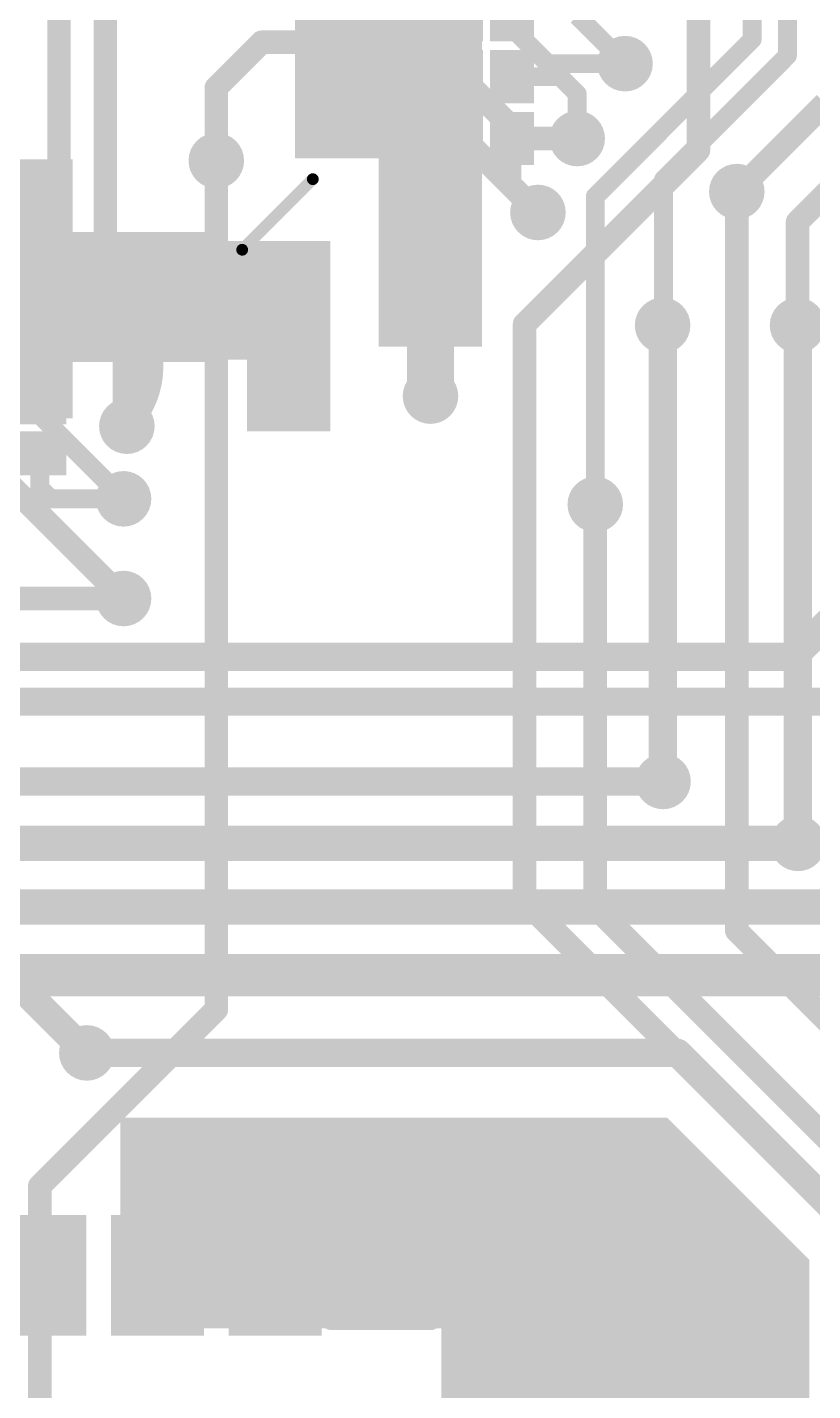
# Model space of a CAD drawing. Header units: millimetres. Extents: x -35.7 to 33.3, y -3.2 to 68.2.
# Drawn here: x 4.31 to 12.79, y 9.49 to 24.2 of the extents above; entities that cross this region are included whole.
import ezdxf

# ---------------------------------------------------------------- set-up
doc = ezdxf.new("R2010")
doc.units = ezdxf.units.MM
for name, color, linetype in [('BottomLayer', 5, 'Continuous'), ('BottomPaste', 16, 'Continuous'), ('BottomSolder', 6, 'Continuous'), ('Mechanical2', 216, 'Continuous'), ('TopLayer', 1, 'Continuous'), ('TopOverlay', 2, 'Continuous'), ('TopPaste', 8, 'Continuous'), ('TopSolder', 216, 'Continuous'), ('ViaHoleLayer', 16, 'Continuous')]:
    doc.layers.add(name, color=color, linetype=linetype)

# ---------------------------------------------------------------- blocks, each defined once
blk = doc.blocks.new('R___0201_B_2')
at = {"layer": 'BottomLayer'}
for points in [[(-0.40999791, 0.18499963), (-0.13999845, 0.18499963), (-0.13999845, -0.18499963), (-0.40999791, -0.18499963)], [(0.14000099, 0.18499963), (0.41000045, 0.18499963), (0.41000045, -0.18499963), (0.14000099, -0.18499963)]]:
    blk.add_hatch(color=5, dxfattribs=at).paths.add_polyline_path(points)
at = {"layer": 'BottomPaste'}
for points in [[(-0.40999791, 0.18499963), (-0.13999845, 0.18499963), (-0.13999845, -0.18499963), (-0.40999791, -0.18499963)], [(0.14000099, 0.18499963), (0.41000045, 0.18499963), (0.41000045, -0.18499963), (0.14000099, -0.18499963)]]:
    blk.add_hatch(color=16, dxfattribs=at).paths.add_polyline_path(points)
at = {"layer": 'BottomSolder'}
for points in [[(-0.51159791, 0.28659963), (-0.03839845, 0.28659963), (-0.03839845, -0.28659963), (-0.51159791, -0.28659963)], [(0.03840099, 0.28659963), (0.51160045, 0.28659963), (0.51160045, -0.28659963), (0.03840099, -0.28659963)]]:
    blk.add_hatch(color=6, dxfattribs=at).paths.add_polyline_path(points)
blk = doc.blocks.new('R___0201_B_3')
at = {"layer": 'BottomLayer'}
for points in [[(-0.40999791, 0.18499963), (-0.13999845, 0.18499963), (-0.13999845, -0.18499963), (-0.40999791, -0.18499963)], [(0.14000099, 0.18499963), (0.41000045, 0.18499963), (0.41000045, -0.18499963), (0.14000099, -0.18499963)]]:
    blk.add_hatch(color=5, dxfattribs=at).paths.add_polyline_path(points)
at = {"layer": 'BottomPaste'}
for points in [[(-0.40999791, 0.18499963), (-0.13999845, 0.18499963), (-0.13999845, -0.18499963), (-0.40999791, -0.18499963)], [(0.14000099, 0.18499963), (0.41000045, 0.18499963), (0.41000045, -0.18499963), (0.14000099, -0.18499963)]]:
    blk.add_hatch(color=16, dxfattribs=at).paths.add_polyline_path(points)
at = {"layer": 'BottomSolder'}
for points in [[(-0.51159791, 0.28659963), (-0.03839845, 0.28659963), (-0.03839845, -0.28659963), (-0.51159791, -0.28659963)], [(0.03840099, 0.28659963), (0.51160045, 0.28659963), (0.51160045, -0.28659963), (0.03840099, -0.28659963)]]:
    blk.add_hatch(color=6, dxfattribs=at).paths.add_polyline_path(points)
blk = doc.blocks.new('LQFP_100_23')
at = {"layer": 'TopLayer'}
for points in [[(7.14999967, -4.85000046), (8.34999981, -4.85000046), (8.34999981, -5.149999859999999), (7.14999967, -5.149999859999999)], [(7.14999967, -5.350002), (8.34999981, -5.350002), (8.34999981, -5.6500014), (7.14999967, -5.6500014)], [(7.14999967, -5.850001), (8.34999981, -5.850001), (8.34999981, -6.1500004), (7.14999967, -6.1500004)], [(4.64999832, -7.14999967), (4.64999832, -8.34999981), (4.349998919999999, -8.34999981), (4.349998919999999, -7.14999967)], [(5.14999732, -7.14999967), (5.14999732, -8.34999981), (4.84999792, -8.34999981), (4.84999792, -7.14999967)], [(5.649998859999999, -7.14999967), (5.649998859999999, -8.34999981), (5.34999946, -8.34999981), (5.34999946, -7.14999967)], [(6.1500004, -7.14999967), (6.1500004, -8.34999981), (5.850001, -8.34999981), (5.850001, -7.14999967)]]:
    blk.add_hatch(color=1, dxfattribs=at).paths.add_polyline_path(points)
at = {"layer": 'TopPaste'}
for points in [[(7.14999967, -4.85000046), (8.34999981, -4.85000046), (8.34999981, -5.149999859999999), (7.14999967, -5.149999859999999)], [(7.14999967, -5.350002), (8.34999981, -5.350002), (8.34999981, -5.6500014), (7.14999967, -5.6500014)], [(7.14999967, -5.850001), (8.34999981, -5.850001), (8.34999981, -6.1500004), (7.14999967, -6.1500004)], [(4.64999832, -7.14999967), (4.64999832, -8.34999981), (4.349998919999999, -8.34999981), (4.349998919999999, -7.14999967)], [(5.14999732, -7.14999967), (5.14999732, -8.34999981), (4.84999792, -8.34999981), (4.84999792, -7.14999967)], [(5.649998859999999, -7.14999967), (5.649998859999999, -8.34999981), (5.34999946, -8.34999981), (5.34999946, -7.14999967)], [(6.1500004, -7.14999967), (6.1500004, -8.34999981), (5.850001, -8.34999981), (5.850001, -7.14999967)]]:
    blk.add_hatch(color=8, dxfattribs=at).paths.add_polyline_path(points)
at = {"layer": 'TopSolder'}
for points in [[(7.048399669999999, -4.74840046), (8.45159981, -4.74840046), (8.45159981, -5.25159986), (7.048399669999999, -5.25159986)], [(7.048399669999999, -5.248402), (8.45159981, -5.248402), (8.45159981, -5.7516014), (7.048399669999999, -5.7516014)], [(7.048399669999999, -5.748400999999999), (8.45159981, -5.748400999999999), (8.45159981, -6.2516004), (7.048399669999999, -6.2516004)], [(4.25159932, -7.048399669999999), (4.25159932, -8.45159981), (3.74839992, -8.45159981), (3.74839992, -7.048399669999999)], [(4.75159832, -7.048399669999999), (4.75159832, -8.45159981), (4.24839892, -8.45159981), (4.24839892, -7.048399669999999)], [(5.251597319999999, -7.048399669999999), (5.251597319999999, -8.45159981), (4.748397919999999, -8.45159981), (4.748397919999999, -7.048399669999999)], [(5.75159886, -7.048399669999999), (5.75159886, -8.45159981), (5.24839946, -8.45159981), (5.24839946, -7.048399669999999)], [(6.2516004, -7.048399669999999), (6.2516004, -8.45159981), (5.748400999999999, -8.45159981), (5.748400999999999, -7.048399669999999)]]:
    blk.add_hatch(color=216, dxfattribs=at).paths.add_polyline_path(points)
at = {"layer": 'TopOverlay', "const_width": 0.127}
blk.add_lwpolyline([(6.476999999999999, -7.238999999999999), (7.238999999999999, -6.476999999999999)], dxfattribs=at)
at = {"layer": 'TopOverlay', "const_width": 0.0635}
for points in [[(7.207249999999999, -6.476999999999999, 1), (7.27075, -6.476999999999999, 1)], [(6.445249999999999, -7.238999999999999, 1), (6.508749999999999, -7.238999999999999, 1)]]:
    blk.add_lwpolyline(points, format="xyb", close=True, dxfattribs=at)
blk = doc.blocks.new('R___0201_B_31')
at = {"layer": 'BottomLayer'}
for points in [[(-0.40999791, 0.18499963), (-0.13999845, 0.18499963), (-0.13999845, -0.18499963), (-0.40999791, -0.18499963)], [(0.14000099, 0.18499963), (0.41000045, 0.18499963), (0.41000045, -0.18499963), (0.14000099, -0.18499963)]]:
    blk.add_hatch(color=5, dxfattribs=at).paths.add_polyline_path(points)
at = {"layer": 'BottomPaste'}
for points in [[(-0.40999791, 0.18499963), (-0.13999845, 0.18499963), (-0.13999845, -0.18499963), (-0.40999791, -0.18499963)], [(0.14000099, 0.18499963), (0.41000045, 0.18499963), (0.41000045, -0.18499963), (0.14000099, -0.18499963)]]:
    blk.add_hatch(color=16, dxfattribs=at).paths.add_polyline_path(points)
at = {"layer": 'BottomSolder'}
for points in [[(-0.51159791, 0.28659963), (-0.03839845, 0.28659963), (-0.03839845, -0.28659963), (-0.51159791, -0.28659963)], [(0.03840099, 0.28659963), (0.51160045, 0.28659963), (0.51160045, -0.28659963), (0.03840099, -0.28659963)]]:
    blk.add_hatch(color=6, dxfattribs=at).paths.add_polyline_path(points)
blk = doc.blocks.new('R___0201_B_43')
at = {"layer": 'BottomLayer'}
for points in [[(-0.40999791, 0.18499963), (-0.13999845, 0.18499963), (-0.13999845, -0.18499963), (-0.40999791, -0.18499963)], [(0.14000099, 0.18499963), (0.41000045, 0.18499963), (0.41000045, -0.18499963), (0.14000099, -0.18499963)]]:
    blk.add_hatch(color=5, dxfattribs=at).paths.add_polyline_path(points)
at = {"layer": 'BottomPaste'}
for points in [[(-0.40999791, 0.18499963), (-0.13999845, 0.18499963), (-0.13999845, -0.18499963), (-0.40999791, -0.18499963)], [(0.14000099, 0.18499963), (0.41000045, 0.18499963), (0.41000045, -0.18499963), (0.14000099, -0.18499963)]]:
    blk.add_hatch(color=16, dxfattribs=at).paths.add_polyline_path(points)
at = {"layer": 'BottomSolder'}
for points in [[(-0.51159791, 0.28659963), (-0.03839845, 0.28659963), (-0.03839845, -0.28659963), (-0.51159791, -0.28659963)], [(0.03840099, 0.28659963), (0.51160045, 0.28659963), (0.51160045, -0.28659963), (0.03840099, -0.28659963)]]:
    blk.add_hatch(color=6, dxfattribs=at).paths.add_polyline_path(points)
blk = doc.blocks.new('M55_6012642R_63')
at = {"layer": 'TopLayer'}
for points in [[(10.71500143, 1.10000034), (9.515001289999999, 1.10000034), (9.515001289999999, 3.80000002), (10.71500143, 3.80000002)], [(4.68000207, 3.29999975), (5.48000301, 3.29999975), (5.48000301, 2.19999941), (4.68000207, 2.19999941)], [(5.950002069999999, 3.29999975), (6.75000301, 3.29999975), (6.75000301, 2.19999941), (5.950002069999999, 2.19999941)], [(7.220002069999999, 3.29999975), (8.02000301, 3.29999975), (8.02000301, 2.19999941), (7.220002069999999, 2.19999941)]]:
    blk.add_hatch(color=1, dxfattribs=at).paths.add_polyline_path(points)
at = {"layer": 'TopPaste'}
for points in [[(10.71500143, 1.10000034), (9.515001289999999, 1.10000034), (9.515001289999999, 3.80000002), (10.71500143, 3.80000002)], [(4.68000207, 3.29999975), (5.48000301, 3.29999975), (5.48000301, 2.19999941), (4.68000207, 2.19999941)], [(5.950002069999999, 3.29999975), (6.75000301, 3.29999975), (6.75000301, 2.19999941), (5.950002069999999, 2.19999941)], [(7.220002069999999, 3.29999975), (8.02000301, 3.29999975), (8.02000301, 2.19999941), (7.220002069999999, 2.19999941)]]:
    blk.add_hatch(color=8, dxfattribs=at).paths.add_polyline_path(points)
at = {"layer": 'TopSolder'}
for points in [[(10.81660143, 0.9984003399999999), (9.41340129, 0.9984003399999999), (9.41340129, 3.90160002), (10.81660143, 3.90160002)], [(4.57840207, 3.401599749999999), (5.581603009999999, 3.401599749999999), (5.581603009999999, 2.09839941), (4.57840207, 2.09839941)], [(5.84840207, 3.401599749999999), (6.85160301, 3.401599749999999), (6.85160301, 2.09839941), (5.84840207, 2.09839941)], [(7.118402069999999, 3.401599749999999), (8.12160301, 3.401599749999999), (8.12160301, 2.09839941), (7.118402069999999, 2.09839941)]]:
    blk.add_hatch(color=216, dxfattribs=at).paths.add_polyline_path(points)
at = {"layer": 'TopOverlay', "const_width": 0.254}
blk.add_lwpolyline([(8.22960254, 2.286), (9.296402539999999, 2.286)], dxfattribs=at)
at = {"layer": 'TopOverlay', "const_width": 0.127}
for points in [[(8.16610254, 2.286, 1), (8.29310254, 2.286, 1)], [(9.23290254, 2.286, 1), (9.35990254, 2.286, 1)]]:
    blk.add_lwpolyline(points, format="xyb", close=True, dxfattribs=at)
blk = doc.blocks.new('C___0603_B_100')
at = {"layer": 'BottomLayer'}
for points in [[(-1.143, -0.4445), (-1.143, 0.4445), (-0.3809999999999999, 0.4445), (-0.3809999999999999, -0.4445)], [(0.3809999999999999, -0.4445), (0.3809999999999999, 0.4445), (1.143, 0.4445), (1.143, -0.4445)]]:
    blk.add_hatch(color=5, dxfattribs=at).paths.add_polyline_path(points)
at = {"layer": 'BottomPaste'}
for points in [[(-1.143, -0.4445), (-1.143, 0.4445), (-0.3809999999999999, 0.4445), (-0.3809999999999999, -0.4445)], [(0.3809999999999999, -0.4445), (0.3809999999999999, 0.4445), (1.143, 0.4445), (1.143, -0.4445)]]:
    blk.add_hatch(color=16, dxfattribs=at).paths.add_polyline_path(points)
at = {"layer": 'BottomSolder'}
for points in [[(-1.20299988, -0.50449988), (-1.20299988, 0.50449988), (-0.3210001199999999, 0.50449988), (-0.3210001199999999, -0.50449988)], [(0.3210001199999999, -0.50449988), (0.3210001199999999, 0.50449988), (1.20299988, 0.50449988), (1.20299988, -0.50449988)]]:
    blk.add_hatch(color=6, dxfattribs=at).paths.add_polyline_path(points)
blk = doc.blocks.new('C__0603_B_108')
at = {"layer": 'BottomLayer'}
for points in [[(-1.143, -0.4445), (-1.143, 0.4445), (-0.3809999999999999, 0.4445), (-0.3809999999999999, -0.4445)], [(0.3809999999999999, -0.4445), (0.3809999999999999, 0.4445), (1.143, 0.4445), (1.143, -0.4445)]]:
    blk.add_hatch(color=5, dxfattribs=at).paths.add_polyline_path(points)
at = {"layer": 'BottomPaste'}
for points in [[(-1.143, -0.4445), (-1.143, 0.4445), (-0.3809999999999999, 0.4445), (-0.3809999999999999, -0.4445)], [(0.3809999999999999, -0.4445), (0.3809999999999999, 0.4445), (1.143, 0.4445), (1.143, -0.4445)]]:
    blk.add_hatch(color=16, dxfattribs=at).paths.add_polyline_path(points)
at = {"layer": 'BottomSolder'}
for points in [[(-1.20299988, -0.50449988), (-1.20299988, 0.50449988), (-0.3210001199999999, 0.50449988), (-0.3210001199999999, -0.50449988)], [(0.3210001199999999, -0.50449988), (0.3210001199999999, 0.50449988), (1.20299988, 0.50449988), (1.20299988, -0.50449988)]]:
    blk.add_hatch(color=6, dxfattribs=at).paths.add_polyline_path(points)

msp = doc.modelspace()

# ---------------------------------------------------------------- hatches: boundary and pattern name
at = {"layer": 'BottomLayer'}
for points in [[(8.102599999999999, 20.7518), (9.215800719999999, 20.7518), (9.215800719999999, 26.6072112), (8.102599999999999, 26.6072112)], [(4.8006, 19.9778112), (4.8006, 22.7718112), (3.4798, 22.7718112), (3.4798, 19.9778112)], [(5.3594, 10.16), (11.2141, 10.16), (11.2141, 12.0904), (5.3594, 12.0904)], [(12.57300254, 10.71880508), (11.20140508, 12.09040254), (10.55370762, 11.44270508), (11.92530508, 10.07110762)], [(11.7348, 11.4554), (8.8646, 11.4554), (8.8646, 9.042399999999999), (11.7348, 9.042399999999999)], [(12.573, 5.6642), (12.573, 10.7188), (10.2362, 10.7188), (10.2362, 5.6642)]]:
    msp.add_hatch(color=5, dxfattribs=at).paths.add_polyline_path(points)
h = msp.add_hatch(color=5, dxfattribs=at)
edge = h.paths.add_edge_path()
edge.add_arc((10.76046616, 23.80522036), 0.2999994, 0, 360)
h = msp.add_hatch(color=5, dxfattribs=at)
edge = h.paths.add_edge_path()
edge.add_arc((10.24447024, 22.99711428), 0.2999994, 0, 360)
h = msp.add_hatch(color=5, dxfattribs=at)
edge = h.paths.add_edge_path()
edge.add_arc((6.35, 22.7584), 0.2999994, 0, 360)
h = msp.add_hatch(color=5, dxfattribs=at)
edge = h.paths.add_edge_path()
edge.add_arc((11.96669692, 22.42490308), 0.2999994, 0, 360)
h = msp.add_hatch(color=5, dxfattribs=at)
edge = h.paths.add_edge_path()
edge.add_arc((8.636000000000001, 22.1996), 0.2999994, 0, 360)
h = msp.add_hatch(color=5, dxfattribs=at)
edge = h.paths.add_edge_path()
edge.add_arc((9.820600119999998, 22.1996), 0.2999994, 0, 360)
h = msp.add_hatch(color=5, dxfattribs=at)
edge = h.paths.add_edge_path()
edge.add_arc((11.16620068, 20.98154046), 0.2999994, 0, 360)
h = msp.add_hatch(color=5, dxfattribs=at)
edge = h.paths.add_edge_path()
edge.add_arc((12.62229632, 20.98154046), 0.2999994, 0, 360)
h = msp.add_hatch(color=5, dxfattribs=at)
edge = h.paths.add_edge_path()
edge.add_arc((7.1374, 20.2184), 0.2999994, 0, 360)
h = msp.add_hatch(color=5, dxfattribs=at)
edge = h.paths.add_edge_path()
edge.add_arc((8.6614, 20.2184), 0.2999994, 0, 360)
h = msp.add_hatch(color=5, dxfattribs=at)
edge = h.paths.add_edge_path()
edge.add_arc((5.3848254, 19.89361782), 0.2999994, 0, 360)
h = msp.add_hatch(color=5, dxfattribs=at)
edge = h.paths.add_edge_path()
edge.add_arc((5.349163799999999, 19.10988558), 0.2999994, 0, 360)
h = msp.add_hatch(color=5, dxfattribs=at)
edge = h.paths.add_edge_path()
edge.add_arc((10.4394, 19.05), 0.2999994, 0, 360)
h = msp.add_hatch(color=5, dxfattribs=at)
edge = h.paths.add_edge_path()
edge.add_arc((5.349163799999999, 18.0344572), 0.2999994, 0, 360)
h = msp.add_hatch(color=5, dxfattribs=at)
edge = h.paths.add_edge_path()
edge.add_arc((11.17100128, 16.0606994), 0.2999994, 0, 360)
h = msp.add_hatch(color=5, dxfattribs=at)
edge = h.paths.add_edge_path()
edge.add_arc((12.62709692, 15.3924), 0.2999994, 0, 360)
h = msp.add_hatch(color=5, dxfattribs=at)
edge = h.paths.add_edge_path()
edge.add_arc((4.953, 13.1318), 0.2999994, 0, 360)
h = msp.add_hatch(color=5, dxfattribs=at)
edge = h.paths.add_edge_path()
edge.add_arc((5.71500254, 11.2776), 0.2999994, 0, 360)
h = msp.add_hatch(color=5, dxfattribs=at)
edge = h.paths.add_edge_path()
edge.add_arc((6.45160254, 11.2776), 0.2999994, 0, 360)
h = msp.add_hatch(color=5, dxfattribs=at)
edge = h.paths.add_edge_path()
edge.add_arc((7.162802539999999, 11.2776), 0.2999994, 0, 360)
h = msp.add_hatch(color=5, dxfattribs=at)
edge = h.paths.add_edge_path()
edge.add_arc((7.84860254, 11.2776), 0.2999994, 0, 360)
h = msp.add_hatch(color=5, dxfattribs=at)
edge = h.paths.add_edge_path()
edge.add_arc((8.53440254, 11.2776), 0.2999994, 0, 360)
h = msp.add_hatch(color=5, dxfattribs=at)
edge = h.paths.add_edge_path()
edge.add_arc((12.06500508, 9.8552), 0.2999994, 0, 360)
at = {"layer": 'TopLayer'}
h = msp.add_hatch(color=1, dxfattribs=at)
edge = h.paths.add_edge_path()
edge.add_arc((10.76046616, 23.80522036), 0.2999994, 0, 360)
h = msp.add_hatch(color=1, dxfattribs=at)
edge = h.paths.add_edge_path()
edge.add_arc((10.24447024, 22.99711428), 0.2999994, 0, 360)
h = msp.add_hatch(color=1, dxfattribs=at)
edge = h.paths.add_edge_path()
edge.add_arc((6.35, 22.7584), 0.2999994, 0, 360)
h = msp.add_hatch(color=1, dxfattribs=at)
edge = h.paths.add_edge_path()
edge.add_arc((11.96669692, 22.42490308), 0.2999994, 0, 360)
h = msp.add_hatch(color=1, dxfattribs=at)
edge = h.paths.add_edge_path()
edge.add_arc((8.636000000000001, 22.1996), 0.2999994, 0, 360)
h = msp.add_hatch(color=1, dxfattribs=at)
edge = h.paths.add_edge_path()
edge.add_arc((9.820600119999998, 22.1996), 0.2999994, 0, 360)
for points in [[(7.5811888, 20.6128112), (7.5811888, 21.89280864), (6.00000324, 21.89280864), (6.00000324, 20.6128112)], [(7.5811888, 21.209), (6.6802, 21.209), (6.6802, 19.8374), (7.5811888, 19.8374)], [(5.3150008, 10.16), (11.2141, 10.16), (11.2141, 12.43329492), (5.3150008, 12.43329492)], [(12.7508, 10.89659746), (11.21410254, 12.43329492), (10.38860508, 11.60779746), (11.92530254, 10.0711)], [(11.9126, 11.6078), (8.8646, 11.6078), (8.8646, 9.042399999999999), (11.9126, 9.042399999999999)], [(10.2616, 5.7658), (12.7508, 5.7658), (12.7508, 10.89659492), (10.2616, 10.89659492)]]:
    msp.add_hatch(color=1, dxfattribs=at).paths.add_polyline_path(points)
h = msp.add_hatch(color=1, dxfattribs=at)
edge = h.paths.add_edge_path()
edge.add_arc((11.16620068, 20.98154046), 0.2999994, 0, 360)
h = msp.add_hatch(color=1, dxfattribs=at)
edge = h.paths.add_edge_path()
edge.add_arc((12.62229632, 20.98154046), 0.2999994, 0, 360)
h = msp.add_hatch(color=1, dxfattribs=at)
edge = h.paths.add_edge_path()
edge.add_arc((7.1374, 20.2184), 0.2999994, 0, 360)
h = msp.add_hatch(color=1, dxfattribs=at)
edge = h.paths.add_edge_path()
edge.add_arc((8.6614, 20.2184), 0.2999994, 0, 360)
h = msp.add_hatch(color=1, dxfattribs=at)
edge = h.paths.add_edge_path()
edge.add_arc((5.3848254, 19.89361782), 0.2999994, 0, 360)
h = msp.add_hatch(color=1, dxfattribs=at)
edge = h.paths.add_edge_path()
edge.add_arc((5.349163799999999, 19.10988558), 0.2999994, 0, 360)
h = msp.add_hatch(color=1, dxfattribs=at)
edge = h.paths.add_edge_path()
edge.add_arc((10.4394, 19.05), 0.2999994, 0, 360)
h = msp.add_hatch(color=1, dxfattribs=at)
edge = h.paths.add_edge_path()
edge.add_arc((5.349163799999999, 18.0344572), 0.2999994, 0, 360)
h = msp.add_hatch(color=1, dxfattribs=at)
edge = h.paths.add_edge_path()
edge.add_arc((11.17100128, 16.0606994), 0.2999994, 0, 360)
h = msp.add_hatch(color=1, dxfattribs=at)
edge = h.paths.add_edge_path()
edge.add_arc((12.62709692, 15.3924), 0.2999994, 0, 360)
h = msp.add_hatch(color=1, dxfattribs=at)
edge = h.paths.add_edge_path()
edge.add_arc((4.953, 13.1318), 0.2999994, 0, 360)
h = msp.add_hatch(color=1, dxfattribs=at)
edge = h.paths.add_edge_path()
edge.add_arc((5.71500254, 11.2776), 0.2999994, 0, 360)
h = msp.add_hatch(color=1, dxfattribs=at)
edge = h.paths.add_edge_path()
edge.add_arc((6.45160254, 11.2776), 0.2999994, 0, 360)
h = msp.add_hatch(color=1, dxfattribs=at)
edge = h.paths.add_edge_path()
edge.add_arc((7.162802539999999, 11.2776), 0.2999994, 0, 360)
h = msp.add_hatch(color=1, dxfattribs=at)
edge = h.paths.add_edge_path()
edge.add_arc((7.84860254, 11.2776), 0.2999994, 0, 360)
h = msp.add_hatch(color=1, dxfattribs=at)
edge = h.paths.add_edge_path()
edge.add_arc((8.53440254, 11.2776), 0.2999994, 0, 360)
h = msp.add_hatch(color=1, dxfattribs=at)
edge = h.paths.add_edge_path()
edge.add_arc((12.06500508, 9.8552), 0.2999994, 0, 360)
at = {"layer": 'ViaHoleLayer'}
h = msp.add_hatch(color=16, dxfattribs=at)
edge = h.paths.add_edge_path()
edge.add_arc((10.76046616, 23.80522036), 0.1499997, 0, 360)
h = msp.add_hatch(color=16, dxfattribs=at)
edge = h.paths.add_edge_path()
edge.add_arc((10.24447024, 22.99711428), 0.1499997, 0, 360)
h = msp.add_hatch(color=16, dxfattribs=at)
edge = h.paths.add_edge_path()
edge.add_arc((6.35, 22.7584), 0.1499997, 0, 360)
h = msp.add_hatch(color=16, dxfattribs=at)
edge = h.paths.add_edge_path()
edge.add_arc((11.96669692, 22.42490308), 0.1499997, 0, 360)
h = msp.add_hatch(color=16, dxfattribs=at)
edge = h.paths.add_edge_path()
edge.add_arc((8.636000000000001, 22.1996), 0.1499997, 0, 360)
h = msp.add_hatch(color=16, dxfattribs=at)
edge = h.paths.add_edge_path()
edge.add_arc((9.820600119999998, 22.1996), 0.1499997, 0, 360)
h = msp.add_hatch(color=16, dxfattribs=at)
edge = h.paths.add_edge_path()
edge.add_arc((11.16620068, 20.98154046), 0.1499997, 0, 360)
h = msp.add_hatch(color=16, dxfattribs=at)
edge = h.paths.add_edge_path()
edge.add_arc((12.62229632, 20.98154046), 0.1499997, 0, 360)
h = msp.add_hatch(color=16, dxfattribs=at)
edge = h.paths.add_edge_path()
edge.add_arc((7.1374, 20.2184), 0.1499997, 0, 360)
h = msp.add_hatch(color=16, dxfattribs=at)
edge = h.paths.add_edge_path()
edge.add_arc((8.6614, 20.2184), 0.1499997, 0, 360)
h = msp.add_hatch(color=16, dxfattribs=at)
edge = h.paths.add_edge_path()
edge.add_arc((5.3848254, 19.89361782), 0.1499997, 0, 360)
h = msp.add_hatch(color=16, dxfattribs=at)
edge = h.paths.add_edge_path()
edge.add_arc((5.349163799999999, 19.10988558), 0.1499997, 0, 360)
h = msp.add_hatch(color=16, dxfattribs=at)
edge = h.paths.add_edge_path()
edge.add_arc((10.4394, 19.05), 0.1499997, 0, 360)
h = msp.add_hatch(color=16, dxfattribs=at)
edge = h.paths.add_edge_path()
edge.add_arc((5.349163799999999, 18.0344572), 0.1499997, 0, 360)
h = msp.add_hatch(color=16, dxfattribs=at)
edge = h.paths.add_edge_path()
edge.add_arc((11.17100128, 16.0606994), 0.1499997, 0, 360)
h = msp.add_hatch(color=16, dxfattribs=at)
edge = h.paths.add_edge_path()
edge.add_arc((12.62709692, 15.3924), 0.1499997, 0, 360)
h = msp.add_hatch(color=16, dxfattribs=at)
edge = h.paths.add_edge_path()
edge.add_arc((4.953, 13.1318), 0.1499997, 0, 360)
h = msp.add_hatch(color=16, dxfattribs=at)
edge = h.paths.add_edge_path()
edge.add_arc((5.71500254, 11.2776), 0.1499997, 0, 360)
h = msp.add_hatch(color=16, dxfattribs=at)
edge = h.paths.add_edge_path()
edge.add_arc((6.45160254, 11.2776), 0.1499997, 0, 360)
h = msp.add_hatch(color=16, dxfattribs=at)
edge = h.paths.add_edge_path()
edge.add_arc((7.162802539999999, 11.2776), 0.1499997, 0, 360)
h = msp.add_hatch(color=16, dxfattribs=at)
edge = h.paths.add_edge_path()
edge.add_arc((7.84860254, 11.2776), 0.1499997, 0, 360)
h = msp.add_hatch(color=16, dxfattribs=at)
edge = h.paths.add_edge_path()
edge.add_arc((8.53440254, 11.2776), 0.1499997, 0, 360)
h = msp.add_hatch(color=16, dxfattribs=at)
edge = h.paths.add_edge_path()
edge.add_arc((12.06500508, 9.8552), 0.1499997, 0, 360)

# ---------------------------------------------------------------- linework, layer by layer
at = {"layer": 'BottomLayer'}
for points, const_width in [([(11.55307824, 22.8708458), (11.55307824, 24.7904)], 0.254), ([(10.24447024, 24.32121628), (10.76046616, 23.80522036)], 0.2032), ([(9.541598899999999, 23.66425544), (10.05946934, 23.66425544)], 0.2032), ([(10.05946934, 23.66425544), (10.24447024, 23.47925454)], 0.2032), ([(10.24447024, 22.99711428), (10.24447024, 23.47925454)], 0.2032), ([(9.541598899999999, 22.47860122), (9.541598899999999, 22.99711428)], 0.2032), ([(9.6765999, 20.99436746), (11.55307824, 22.8708458)], 0.254), ([(6.35, 13.59877138), (6.35, 22.7584)], 0.254), ([(9.541598899999999, 22.47860122), (9.820600119999998, 22.1996)], 0.2032), ([(11.96669692, 14.44930308), (11.96669692, 22.42490308)], 0.254), ([(7.1374, 20.2184), (7.1374, 21.2598)], 0.508), ([(8.6614, 20.2184), (8.6614, 21.2598)], 0.508), ([(5.384799999999999, 21.2224112), (5.4864, 21.1208112)], 0.254), ([(5.3848254, 19.89361782), (5.3848254, 21.1207858)], 0.3048), ([(5.384799999999999, 21.1208112), (5.3848254, 21.1207858)], 0.254), ([(9.6765999, 14.77352138), (9.6765999, 20.99436746)], 0.254), ([(11.16860098, 20.9790411), (11.17100128, 20.9814414)], 0.3048), ([(11.16860098, 16.0630997), (11.16860098, 20.9790411)], 0.3048), ([(12.62229632, 20.98154046), (12.62469662, 20.97914016)], 0.3048), ([(12.62469662, 15.3948003), (12.62469662, 20.97914016)], 0.3048), ([(4.444999999999999, 19.2289176), (4.444999999999999, 19.60121048)], 0.2032), ([(4.444999999999999, 19.2289176), (4.56403202, 19.10988558)], 0.2032), ([(4.56403202, 19.10988558), (5.349163799999999, 19.10988558)], 0.2032), ([(10.4394, 14.7066), (10.4394, 19.05)], 0.254), ([(4.16657536, 18.0344572), (5.349163799999999, 18.0344572)], 0.254), ([(0.254, 17.8308), (4.953, 13.1318)], 0.3048), ([(11.16860098, 16.0630997), (11.17100128, 16.0606994)], 0.3048), ([(12.62469662, 15.3948003), (12.62709692, 15.3924)], 0.3048), ([(9.6765999, 14.77352138), (13.56371176, 10.88640952)], 0.254), ([(10.4394, 14.7066), (14.1732, 10.9728)], 0.254), ([(11.96669692, 14.44930308), (13.462, 12.954)], 0.254), ([(4.44500508, 11.69377646), (6.35, 13.59877138)], 0.254), ([(4.44500508, 6.27331232), (4.44500508, 11.69377646)], 0.254)]:
    msp.add_lwpolyline(points, dxfattribs=dict(at, const_width=const_width))
for points, const_width in [([(10.70966616, 23.80522036, 1), (10.81126616, 23.80522036, 1)], 0.1016), ([(9.4907989, 23.66425544, 1), (9.5923989, 23.66425544, 1)], 0.1016), ([(10.00866934, 23.66425544, 1), (10.11026934, 23.66425544, 1)], 0.1016), ([(10.00866934, 23.66425544, 1), (10.11026934, 23.66425544, 1)], 0.1016), ([(10.19367024, 23.47925454, 1), (10.29527024, 23.47925454, 1)], 0.1016), ([(10.19367024, 23.47925454, 1), (10.29527024, 23.47925454, 1)], 0.1016), ([(9.4907989, 22.99711428, 1), (9.5923989, 22.99711428, 1)], 0.1016), ([(10.19367024, 22.99711428, 1), (10.29527024, 22.99711428, 1)], 0.1016), ([(11.48957824, 22.8708458, 1), (11.61657824, 22.8708458, 1)], 0.127), ([(11.48957824, 22.8708458, 1), (11.61657824, 22.8708458, 1)], 0.127), ([(6.286499999999999, 22.7584, 1), (6.4135, 22.7584, 1)], 0.127), ([(9.4907989, 22.47860122, 1), (9.5923989, 22.47860122, 1)], 0.1016), ([(9.4907989, 22.47860122, 1), (9.5923989, 22.47860122, 1)], 0.1016), ([(11.90319692, 22.42490308, 1), (12.03019692, 22.42490308, 1)], 0.127), ([(9.76980012, 22.1996, 1), (9.871400119999999, 22.1996, 1)], 0.1016), ([(7.010400000000001, 21.2598, 1), (7.264399999999999, 21.2598, 1)], 0.254), ([(8.5344, 21.2598, 1), (8.7884, 21.2598, 1)], 0.254), ([(5.3213, 21.2224112, 1), (5.4483, 21.2224112, 1)], 0.127), ([(5.308625399999999, 21.1207858, 1), (5.4610254, 21.1207858, 1)], 0.1524), ([(5.3213, 21.1208112, 1), (5.4483, 21.1208112, 1)], 0.127), ([(5.321325399999999, 21.1207858, 1), (5.4483254, 21.1207858, 1)], 0.127), ([(5.422899999999999, 21.1208112, 1), (5.5499, 21.1208112, 1)], 0.127), ([(9.6130999, 20.99436746, 1), (9.740099899999999, 20.99436746, 1)], 0.127), ([(9.6130999, 20.99436746, 1), (9.740099899999999, 20.99436746, 1)], 0.127), ([(11.09240098, 20.9790411, 1), (11.24480098, 20.9790411, 1)], 0.1524), ([(11.09240098, 20.9790411, 1), (11.24480098, 20.9790411, 1)], 0.1524), ([(11.09480128, 20.9814414, 1), (11.24720128, 20.9814414, 1)], 0.1524), ([(12.54609632, 20.98154046, 1), (12.69849632, 20.98154046, 1)], 0.1524), ([(12.54849662, 20.97914016, 1), (12.70089662, 20.97914016, 1)], 0.1524), ([(12.54849662, 20.97914016, 1), (12.70089662, 20.97914016, 1)], 0.1524), ([(7.010400000000001, 20.2184, 1), (7.264399999999999, 20.2184, 1)], 0.254), ([(8.5344, 20.2184, 1), (8.7884, 20.2184, 1)], 0.254), ([(5.308625399999999, 19.89361782, 1), (5.4610254, 19.89361782, 1)], 0.1524), ([(4.3942, 19.60121048, 1), (4.495799999999999, 19.60121048, 1)], 0.1016), ([(4.3942, 19.2289176, 1), (4.495799999999999, 19.2289176, 1)], 0.1016), ([(4.3942, 19.2289176, 1), (4.495799999999999, 19.2289176, 1)], 0.1016), ([(4.513232019999999, 19.10988558, 1), (4.61483202, 19.10988558, 1)], 0.1016), ([(4.513232019999999, 19.10988558, 1), (4.61483202, 19.10988558, 1)], 0.1016), ([(5.2983638, 19.10988558, 1), (5.3999638, 19.10988558, 1)], 0.1016), ([(10.3759, 19.05, 1), (10.5029, 19.05, 1)], 0.127), ([(5.2856638, 18.0344572, 1), (5.4126638, 18.0344572, 1)], 0.127), ([(11.09240098, 16.0630997, 1), (11.24480098, 16.0630997, 1)], 0.1524), ([(11.09240098, 16.0630997, 1), (11.24480098, 16.0630997, 1)], 0.1524), ([(11.09480128, 16.0606994, 1), (11.24720128, 16.0606994, 1)], 0.1524), ([(12.54849662, 15.3948003, 1), (12.70089662, 15.3948003, 1)], 0.1524), ([(12.54849662, 15.3948003, 1), (12.70089662, 15.3948003, 1)], 0.1524), ([(12.55089692, 15.3924, 1), (12.70329692, 15.3924, 1)], 0.1524), ([(9.6130999, 14.77352138, 1), (9.740099899999999, 14.77352138, 1)], 0.127), ([(9.6130999, 14.77352138, 1), (9.740099899999999, 14.77352138, 1)], 0.127), ([(10.3759, 14.7066, 1), (10.5029, 14.7066, 1)], 0.127), ([(10.3759, 14.7066, 1), (10.5029, 14.7066, 1)], 0.127), ([(11.90319692, 14.44930308, 1), (12.03019692, 14.44930308, 1)], 0.127), ([(11.90319692, 14.44930308, 1), (12.03019692, 14.44930308, 1)], 0.127), ([(6.286499999999999, 13.59877138, 1), (6.4135, 13.59877138, 1)], 0.127), ([(6.286499999999999, 13.59877138, 1), (6.4135, 13.59877138, 1)], 0.127), ([(4.8768, 13.1318, 1), (5.0292, 13.1318, 1)], 0.1524), ([(4.381505079999999, 11.69377646, 1), (4.50850508, 11.69377646, 1)], 0.127), ([(4.381505079999999, 11.69377646, 1), (4.50850508, 11.69377646, 1)], 0.127)]:
    msp.add_lwpolyline(points, format="xyb", close=True, dxfattribs=dict(at, const_width=const_width))
at = {"layer": 'Mechanical2', "const_width": 0.3809999999999999}
msp.add_lwpolyline([(33.1350874, 19.75968108, -5.376896980783756), (33.11748266, 45.28603084)], format="xyb", dxfattribs=at)
at = {"layer": 'TopLayer'}
for points, const_width in [([(12.51347764, 23.89267764), (12.51347764, 25.87793148)], 0.2032), ([(12.13247764, 24.06572784), (12.13247764, 25.7201162)], 0.2032), ([(5.15239762, 21.28621092), (5.15239762, 25.47996682)], 0.254), ([(4.65239862, 21.28621092), (4.65239862, 25.36930918)], 0.254), ([(8.69498896, 25.03621104), (9.92597964, 23.80522036)], 0.2032), ([(6.35, 23.5458), (6.840410499999999, 24.0362105)], 0.254), ([(6.840410499999999, 24.0362105), (7.90239974, 24.0362105)], 0.254), ([(10.4394, 22.3726502), (12.13247764, 24.06572784)], 0.2032), ([(11.176, 22.5552), (12.51347764, 23.89267764)], 0.2032), ([(9.92597964, 23.80522036), (10.76046616, 23.80522036)], 0.2032), ([(6.35, 22.7584), (6.35, 23.5458)], 0.254), ([(7.90239974, 23.53620896), (9.1218004, 23.53620896)], 0.254), ([(9.1218004, 23.53620896), (9.66089508, 22.99711428)], 0.254), ([(11.96669692, 22.42490308), (12.91987764, 23.3780838)], 0.254), ([(7.90239974, 23.03620996), (8.98399016, 23.03620996)], 0.254), ([(8.98399016, 23.03620996), (9.820600119999998, 22.1996)], 0.254), ([(9.66089508, 22.99711428), (10.24447024, 22.99711428)], 0.254), ([(12.62229632, 22.09649632), (13.35167764, 22.82587764)], 0.254), ([(11.176, 20.98154046), (11.176, 22.5552)], 0.2032), ([(10.4394, 19.05), (10.4394, 22.3726502)], 0.2032), ([(12.62229632, 20.98154046), (12.62229632, 22.09649632)], 0.254), ([(12.5782578, 17.4042578), (16.9866564, 21.8126564)], 0.3048), ([(5.65239916, 20.53959824), (5.65239916, 21.28621092)], 0.254), ([(4.15239962, 20.30664976), (5.349163799999999, 19.10988558)], 0.2032), ([(5.3848254, 19.89361782), (5.3848254, 19.94783412)], 0.254), ([(3.652400619999999, 19.73122038), (5.349163799999999, 18.0344572)], 0.254), ([(1.008507, 17.4042578), (12.5782578, 17.4042578)], 0.3048), ([(0.808609, 16.9216578), (13.5434578, 16.9216578)], 0.3048), ([(2.3954994, 16.0606994), (11.17100128, 16.0606994)], 0.3048), ([(2.54, 15.3924), (12.62709692, 15.3924)], 0.3809999999999999), ([(2.70345916, 14.7066), (13.4668006, 14.7066)], 0.3809999999999999), ([(2.921002539999999, 13.97), (14.2748, 13.97)], 0.4571999999999999), ([(4.953, 13.1318), (11.3284, 13.1318)], 0.3048), ([(11.3284, 13.1318), (13.5382, 10.922)], 0.3048), ([(5.71500254, 10.5821607), (5.71500254, 11.6332)], 0.7619999999999999), ([(6.98500254, 10.74420254), (7.010400000000001, 10.7696)], 0.7619999999999999), ([(6.98500254, 10.7321604), (6.98500254, 10.74420254)], 0.7619999999999999), ([(7.010400000000001, 10.7696), (9.261000019999999, 10.7696)], 0.7619999999999999), ([(9.261000019999999, 10.7696), (9.48000136, 10.55059866)], 0.7619999999999999), ([(9.48000136, 10.432161), (9.48000136, 10.55059866)], 0.7619999999999999)]:
    msp.add_lwpolyline(points, dxfattribs=dict(at, const_width=const_width))
for points, const_width in [([(6.776910499999999, 24.0362105, 1), (6.903910499999999, 24.0362105, 1)], 0.127), ([(6.776910499999999, 24.0362105, 1), (6.903910499999999, 24.0362105, 1)], 0.127), ([(7.83889974, 24.0362105, 1), (7.96589974, 24.0362105, 1)], 0.127), ([(12.08167764, 24.06572784, 1), (12.18327764, 24.06572784, 1)], 0.1016), ([(12.08167764, 24.06572784, 1), (12.18327764, 24.06572784, 1)], 0.1016), ([(12.46267764, 23.89267764, 1), (12.56427764, 23.89267764, 1)], 0.1016), ([(12.46267764, 23.89267764, 1), (12.56427764, 23.89267764, 1)], 0.1016), ([(9.875179639999999, 23.80522036, 1), (9.976779639999998, 23.80522036, 1)], 0.1016), ([(9.875179639999999, 23.80522036, 1), (9.976779639999998, 23.80522036, 1)], 0.1016), ([(10.70966616, 23.80522036, 1), (10.81126616, 23.80522036, 1)], 0.1016), ([(6.286499999999999, 23.5458, 1), (6.4135, 23.5458, 1)], 0.127), ([(6.286499999999999, 23.5458, 1), (6.4135, 23.5458, 1)], 0.127), ([(7.83889974, 23.53620896, 1), (7.96589974, 23.53620896, 1)], 0.127), ([(9.0583004, 23.53620896, 1), (9.1853004, 23.53620896, 1)], 0.127), ([(9.0583004, 23.53620896, 1), (9.1853004, 23.53620896, 1)], 0.127), ([(7.83889974, 23.03620996, 1), (7.96589974, 23.03620996, 1)], 0.127), ([(8.92049016, 23.03620996, 1), (9.047490159999999, 23.03620996, 1)], 0.127), ([(8.92049016, 23.03620996, 1), (9.047490159999999, 23.03620996, 1)], 0.127), ([(9.59739508, 22.99711428, 1), (9.724395079999999, 22.99711428, 1)], 0.127), ([(9.59739508, 22.99711428, 1), (9.724395079999999, 22.99711428, 1)], 0.127), ([(10.18097024, 22.99711428, 1), (10.30797024, 22.99711428, 1)], 0.127), ([(6.286499999999999, 22.7584, 1), (6.4135, 22.7584, 1)], 0.127), ([(11.1252, 22.5552, 1), (11.2268, 22.5552, 1)], 0.1016), ([(11.1252, 22.5552, 1), (11.2268, 22.5552, 1)], 0.1016), ([(11.90319692, 22.42490308, 1), (12.03019692, 22.42490308, 1)], 0.127), ([(10.3886, 22.3726502, 1), (10.4902, 22.3726502, 1)], 0.1016), ([(10.3886, 22.3726502, 1), (10.4902, 22.3726502, 1)], 0.1016), ([(9.757100119999999, 22.1996, 1), (9.88410012, 22.1996, 1)], 0.127), ([(12.55879632, 22.09649632, 1), (12.68579632, 22.09649632, 1)], 0.127), ([(12.55879632, 22.09649632, 1), (12.68579632, 22.09649632, 1)], 0.127), ([(4.58889862, 21.28621092, 1), (4.71589862, 21.28621092, 1)], 0.127), ([(5.08889762, 21.28621092, 1), (5.21589762, 21.28621092, 1)], 0.127), ([(5.58889916, 21.28621092, 1), (5.715899159999999, 21.28621092, 1)], 0.127), ([(11.1252, 20.98154046, 1), (11.2268, 20.98154046, 1)], 0.1016), ([(12.55879632, 20.98154046, 1), (12.68579632, 20.98154046, 1)], 0.127), ([(5.58889916, 20.53959824, 1), (5.715899159999999, 20.53959824, 1)], 0.127), ([(5.58889916, 20.53959824, 1), (5.715899159999999, 20.53959824, 1)], 0.127), ([(5.321325399999999, 19.94783412, 1), (5.4483254, 19.94783412, 1)], 0.127), ([(5.321325399999999, 19.89361782, 1), (5.4483254, 19.89361782, 1)], 0.127), ([(5.321325399999999, 19.89361782, 1), (5.4483254, 19.89361782, 1)], 0.127), ([(5.2983638, 19.10988558, 1), (5.3999638, 19.10988558, 1)], 0.1016), ([(10.3886, 19.05, 1), (10.4902, 19.05, 1)], 0.1016), ([(5.2856638, 18.0344572, 1), (5.4126638, 18.0344572, 1)], 0.127), ([(12.5020578, 17.4042578, 1), (12.6544578, 17.4042578, 1)], 0.1524), ([(12.5020578, 17.4042578, 1), (12.6544578, 17.4042578, 1)], 0.1524), ([(11.09480128, 16.0606994, 1), (11.24720128, 16.0606994, 1)], 0.1524), ([(12.53184692, 15.3924, 1), (12.72234692, 15.3924, 1)], 0.1905), ([(4.8768, 13.1318, 1), (5.0292, 13.1318, 1)], 0.1524), ([(11.2522, 13.1318, 1), (11.4046, 13.1318, 1)], 0.1524), ([(11.2522, 13.1318, 1), (11.4046, 13.1318, 1)], 0.1524), ([(5.524502539999999, 11.6332, 1), (5.90550254, 11.6332, 1)], 0.3809999999999999), ([(6.79450254, 10.74420254, 1), (7.175502539999999, 10.74420254, 1)], 0.3809999999999999), ([(6.79450254, 10.74420254, 1), (7.175502539999999, 10.74420254, 1)], 0.3809999999999999), ([(6.79450254, 10.7321604, 1), (7.175502539999999, 10.7321604, 1)], 0.3809999999999999), ([(6.8199, 10.7696, 1), (7.200899999999999, 10.7696, 1)], 0.3809999999999999), ([(6.8199, 10.7696, 1), (7.200899999999999, 10.7696, 1)], 0.3809999999999999), ([(9.070500019999999, 10.7696, 1), (9.45150002, 10.7696, 1)], 0.3809999999999999), ([(9.070500019999999, 10.7696, 1), (9.45150002, 10.7696, 1)], 0.3809999999999999), ([(5.524502539999999, 10.5821607, 1), (5.90550254, 10.5821607, 1)], 0.3809999999999999), ([(9.28950136, 10.55059866, 1), (9.67050136, 10.55059866, 1)], 0.3809999999999999), ([(9.28950136, 10.55059866, 1), (9.67050136, 10.55059866, 1)], 0.3809999999999999), ([(9.28950136, 10.432161, 1), (9.67050136, 10.432161, 1)], 0.3809999999999999)]:
    msp.add_lwpolyline(points, format="xyb", close=True, dxfattribs=dict(at, const_width=const_width))
at = {"layer": 'TopLayer', "const_width": 0.254}
msp.add_lwpolyline([(5.65239916, 20.53959824, -0.1989123414940415), (5.3848254, 19.89361782)], format="xyb", dxfattribs=at)

# ---------------------------------------------------------------- block references
for name, p in [('LQFP_100_23', (0.1524, 29.03621066)), ('C___0603_B_100', (4.6228, 21.1208112)), ('C__0603_B_108', (7.899399999999999, 21.2598)), ('M55_6012642R_63', (-0.635, 7.982160819999999))]:
    msp.add_blockref(name, p)
for name, p, rotation in [('R___0201_B_43', (9.26660072, 24.3313966), 180), ('R___0201_B_2', (9.26660072, 23.66425544), 180), ('R___0201_B_3', (9.26660072, 22.99711428), 180), ('R___0201_B_31', (4.444999999999999, 19.8762112), 270)]:
    msp.add_blockref(name, p, dxfattribs=dict(rotation=rotation))

doc.saveas('drawing.dxf')
